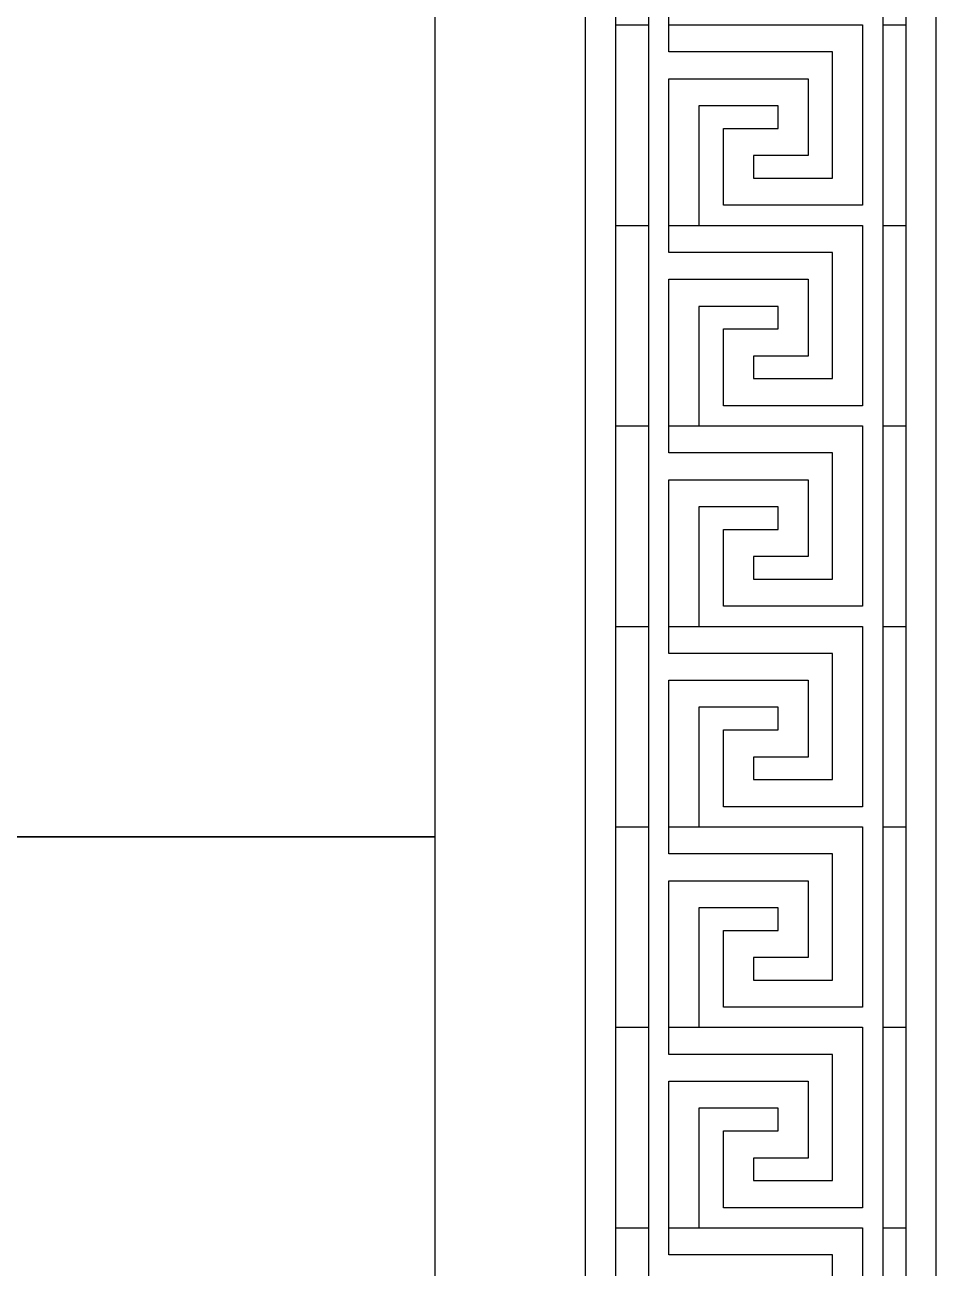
# Model space of a CAD drawing. Extents: x 1188826 to 1909461, y 608442 to 1651179.
# Drawn here: x 1669824 to 1670734, y 1029703 to 1030943 of the extents above; entities that cross this region are included whole.
import ezdxf

# ---------------------------------------------------------------- set-up
doc = ezdxf.new("R2010")
doc.units = 0
doc.header["$LTSCALE"] = 1000
doc.header["$MEASUREMENT"] = 0
doc.layers.add('窗', color=4, linetype='Continuous')
doc.layers.add('立面线', color=40, linetype='Continuous')

# ---------------------------------------------------------------- blocks, each defined once
blk = doc.blocks.new('EHYTERHT5EHTER')
at = {"layer": '窗', "ltscale": 3}
blk.add_lwpolyline([(86749.2, -231660.6), (85555.3, -231660.6), (85555.3, -233330.6), (86749.2, -233330.6)], close=True, dxfattribs=at)

msp = doc.modelspace()

# ---------------------------------------------------------------- linework, layer by layer
at = {"layer": '立面线'}
for p, q in [((1670733.7, 1029463.4), (1670733.7, 1034063.4)), ((1670703.7, 1029463.4), (1670703.6, 1034033.4)), ((1670413.7, 1033743.4), (1670413.7, 1028543.4)), ((1670447, 1028543.4), (1670447, 1033743.4)), ((1670680.3, 1033743.4), (1670680.3, 1028543.4)), ((1670383.7, 1028513.4), (1670383.7, 1033713.4)), ((1670233.7, 1028413.4), (1670233.7, 1033613.4)), ((1670467, 1030916.4), (1670467, 1031089.6)), ((1670413.7, 1030943.4), (1670447, 1030943.4)), ((1670467, 1030943.4), (1670660.3, 1030943.4)), ((1670660.3, 1030943.4), (1670660.3, 1030763.4)), ((1670680.3, 1030943.4), (1670703.6, 1030943.4)), ((1670630.3, 1030916.4), (1670467, 1030916.4)), ((1670630.3, 1030790.5), (1670630.3, 1030916.4)), ((1670467, 1030889.6), (1670605.8, 1030889.6)), ((1670467, 1030716.4), (1670467, 1030889.6)), ((1670605.8, 1030889.6), (1670605.8, 1030813)), ((1670575.9, 1030862.6), (1670497, 1030862.6)), ((1670497, 1030862.6), (1670497, 1030743.4)), ((1670575.9, 1030840.1), (1670575.9, 1030862.6)), ((1670521.4, 1030763.4), (1670521.4, 1030840.1)), ((1670521.4, 1030840.1), (1670575.9, 1030840.1)), ((1670605.8, 1030813), (1670551.4, 1030813)), ((1670551.4, 1030813), (1670551.4, 1030790.5)), ((1670551.4, 1030790.5), (1670630.3, 1030790.5)), ((1670660.3, 1030763.4), (1670521.4, 1030763.4)), ((1670413.7, 1030743.4), (1670447, 1030743.4)), ((1670467, 1030743.4), (1670660.3, 1030743.4)), ((1670660.3, 1030743.4), (1670660.3, 1030563.4)), ((1670680.3, 1030743.4), (1670703.6, 1030743.4)), ((1670630.3, 1030716.4), (1670467, 1030716.4)), ((1670630.3, 1030590.5), (1670630.3, 1030716.4)), ((1670467, 1030689.6), (1670605.8, 1030689.6)), ((1670467, 1030516.4), (1670467, 1030689.6)), ((1670605.8, 1030689.6), (1670605.8, 1030613)), ((1670575.9, 1030662.6), (1670497, 1030662.6)), ((1670497, 1030662.6), (1670497, 1030543.4)), ((1670575.9, 1030640.1), (1670575.9, 1030662.6)), ((1670521.4, 1030563.4), (1670521.4, 1030640.1)), ((1670521.4, 1030640.1), (1670575.9, 1030640.1)), ((1670605.8, 1030613), (1670551.4, 1030613)), ((1670551.4, 1030613), (1670551.4, 1030590.5)), ((1670551.4, 1030590.5), (1670630.3, 1030590.5)), ((1670660.3, 1030563.4), (1670521.4, 1030563.4)), ((1670413.7, 1030543.4), (1670447, 1030543.4)), ((1670467, 1030543.4), (1670660.3, 1030543.4)), ((1670660.3, 1030543.4), (1670660.3, 1030363.4)), ((1670680.3, 1030543.4), (1670703.6, 1030543.4)), ((1670630.3, 1030516.4), (1670467, 1030516.4)), ((1670630.3, 1030390.5), (1670630.3, 1030516.4)), ((1670467, 1030489.6), (1670605.8, 1030489.6)), ((1670467, 1030316.4), (1670467, 1030489.6)), ((1670605.8, 1030489.6), (1670605.8, 1030413)), ((1670575.9, 1030462.6), (1670497, 1030462.6)), ((1670497, 1030462.6), (1670497, 1030343.4)), ((1670575.9, 1030440.1), (1670575.9, 1030462.6)), ((1670521.4, 1030363.4), (1670521.4, 1030440.1)), ((1670521.4, 1030440.1), (1670575.9, 1030440.1)), ((1670605.8, 1030413), (1670551.4, 1030413)), ((1670551.4, 1030413), (1670551.4, 1030390.5)), ((1670551.4, 1030390.5), (1670630.3, 1030390.5)), ((1670660.3, 1030363.4), (1670521.4, 1030363.4)), ((1670413.7, 1030343.4), (1670447, 1030343.4)), ((1670467, 1030343.4), (1670660.3, 1030343.4)), ((1670660.3, 1030343.4), (1670660.3, 1030163.4)), ((1670680.3, 1030343.4), (1670703.6, 1030343.4)), ((1670630.3, 1030316.4), (1670467, 1030316.4)), ((1670630.3, 1030190.5), (1670630.3, 1030316.4)), ((1670467, 1030289.6), (1670605.8, 1030289.6)), ((1670467, 1030116.4), (1670467, 1030289.6)), ((1670605.8, 1030289.6), (1670605.8, 1030213)), ((1670575.9, 1030262.6), (1670497, 1030262.6)), ((1670497, 1030262.6), (1670497, 1030143.4)), ((1670575.9, 1030240.1), (1670575.9, 1030262.6)), ((1670521.4, 1030163.4), (1670521.4, 1030240.1)), ((1670521.4, 1030240.1), (1670575.9, 1030240.1)), ((1670605.8, 1030213), (1670551.4, 1030213)), ((1670551.4, 1030213), (1670551.4, 1030190.5)), ((1670551.4, 1030190.5), (1670630.3, 1030190.5)), ((1670660.3, 1030163.4), (1670521.4, 1030163.4)), ((1669039.8, 1030133.4), (1670233.7, 1030133.4)), ((1670413.7, 1030143.4), (1670447, 1030143.4)), ((1670467, 1030143.4), (1670660.3, 1030143.4)), ((1670660.3, 1030143.4), (1670660.3, 1029963.4)), ((1670680.3, 1030143.4), (1670703.6, 1030143.4)), ((1670630.3, 1030116.4), (1670467, 1030116.4)), ((1670630.3, 1029990.5), (1670630.3, 1030116.4)), ((1670467, 1030089.6), (1670605.8, 1030089.6)), ((1670467, 1029916.4), (1670467, 1030089.6)), ((1670605.8, 1030089.6), (1670605.8, 1030013)), ((1670575.9, 1030062.6), (1670497, 1030062.6)), ((1670497, 1030062.6), (1670497, 1029943.4)), ((1670575.9, 1030040.1), (1670575.9, 1030062.6)), ((1670521.4, 1029963.4), (1670521.4, 1030040.1)), ((1670521.4, 1030040.1), (1670575.9, 1030040.1)), ((1670605.8, 1030013), (1670551.4, 1030013)), ((1670551.4, 1030013), (1670551.4, 1029990.5)), ((1670551.4, 1029990.5), (1670630.3, 1029990.5)), ((1670660.3, 1029963.4), (1670521.4, 1029963.4)), ((1670413.7, 1029943.4), (1670447, 1029943.4)), ((1670467, 1029943.4), (1670660.3, 1029943.4)), ((1670660.3, 1029943.4), (1670660.3, 1029763.4)), ((1670680.3, 1029943.4), (1670703.6, 1029943.4)), ((1670630.3, 1029916.4), (1670467, 1029916.4)), ((1670630.3, 1029790.5), (1670630.3, 1029916.4)), ((1670467, 1029889.6), (1670605.8, 1029889.6)), ((1670467, 1029716.4), (1670467, 1029889.6)), ((1670605.8, 1029889.6), (1670605.8, 1029813)), ((1670575.9, 1029862.6), (1670497, 1029862.6)), ((1670497, 1029862.6), (1670497, 1029743.4)), ((1670575.9, 1029840.1), (1670575.9, 1029862.6)), ((1670521.4, 1029763.4), (1670521.4, 1029840.1)), ((1670521.4, 1029840.1), (1670575.9, 1029840.1)), ((1670605.8, 1029813), (1670551.4, 1029813)), ((1670551.4, 1029813), (1670551.4, 1029790.5)), ((1670551.4, 1029790.5), (1670630.3, 1029790.5)), ((1670660.3, 1029763.4), (1670521.4, 1029763.4)), ((1670413.7, 1029743.4), (1670447, 1029743.4)), ((1670467, 1029743.4), (1670660.3, 1029743.4)), ((1670660.3, 1029743.4), (1670660.3, 1029563.4)), ((1670680.3, 1029743.4), (1670703.6, 1029743.4)), ((1670630.3, 1029716.4), (1670467, 1029716.4)), ((1670630.3, 1029590.5), (1670630.3, 1029716.4))]:
    msp.add_line(p, q, dxfattribs=at)

# ---------------------------------------------------------------- block references
at = {"layer": '窗'}
msp.add_blockref('EHYTERHT5EHTER', (1583484.5, 1261794), dxfattribs=at)

doc.saveas('drawing.dxf')
